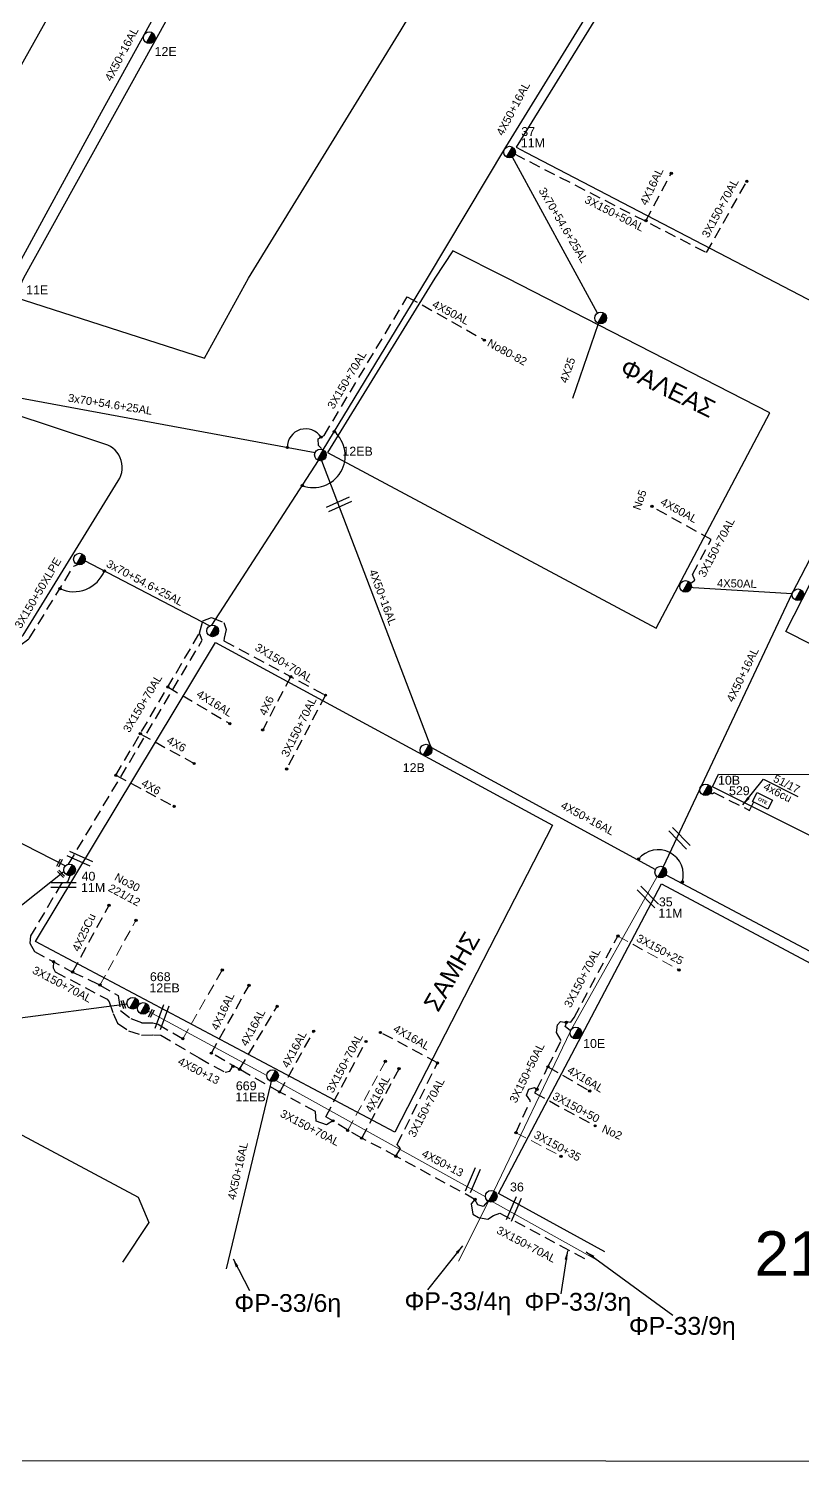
# Model space of a CAD drawing. Header units: millimetres. Extents: x 800 to 1929, y 264 to 786.
# Drawn here: x 1348.9 to 1435.9, y 263.7 to 425 of the extents above; entities that cross this region are included whole.
import ezdxf

# ---------------------------------------------------------------- set-up
doc = ezdxf.new("R2010")
doc.units = ezdxf.units.MM
doc.linetypes.add('DASHED', pattern=[19.05, 12.7, -6.35])
for name, color, linetype in [('Pillar OTE', 7, 'Continuous'), ('Γέφυρες Εναέριου Δικτύου', 7, 'Continuous'), ('Γυμνά εναέρια ΧΤ και ΦΟΠ (3Φ)   4x50+16AL', 7, 'Continuous'), ('Επιγραφές - Σχήματα', 7, 'Continuous'), ('Καλώδια ΧΤ   3x150+50AL', 7, 'DASHED'), ('Καλώδια ΧΤ   3x150+50AL XLPE', 7, 'DASHED'), ('Καλώδια ΧΤ   3x150+70AL', 7, 'DASHED'), ('Καλώδια ΧΤ   4x25CU', 7, 'DASHED'), ('Μηχανική τομή', 7, 'Continuous'), ('Στύλος ΦΜ', 7, 'Continuous'), ('Στύλος ΦΜ @ 1', 7, 'Continuous'), ('Συνδέσεις', 7, 'Continuous'), ('Συνεστραμμένα ΧΤ   3x70+54.6+25 AL', 7, 'SYN_LINE'), ('Τομή', 7, 'Continuous'), ('Υπόβαθρο ΔΕΗ', 7, 'Continuous'), ('Υπόγεια καλώδια Δικτύου ΧΤ και Παρ. ΧΤ - 3X150+70 AL', 7, 'DASHED'), ('Υπόγεια καλώδια Παροχών ΧΤ   4x16AL', 7, 'DASHED'), ('Υπόγεια καλώδια Παροχών ΧΤ   4x25', 7, 'DASHED'), ('Υπόγεια καλώδια Παροχών ΧΤ   4x50AL', 7, 'DASHED'), ('Υπόγεια καλώδια Παροχών ΧΤ   4x6', 7, 'DASHED')]:
    doc.layers.add(name, color=color, linetype=linetype)
doc.layers.add('Άγνωστα', color=7, linetype='Continuous', lineweight=5)
doc.styles.get("Standard").update_dxf_attribs({"font": 'arial.ttf'})
doc.linetypes.add('SYN_LINE', pattern='A,0.5,-0.0001,["/\\/\\/\\/",Standard,S=0.1,R=0,X=0,Y=-0.05],-0.25', length=0.7501)
doc.dimstyles.new('ISO-25', dxfattribs={"dimtxt": 2.5, "dimasz": 1, "dimexe": 1.25, "dimexo": 0.625, "dimtad": 1, "dimtxsty": 'Standard', "dimcen": 2.5, "dimadec": 0, "dimazin": 0, "dimtfac": 1, "dimtmove": 0, "dimatfit": 3, "dimfxl": 1.25, "dimarcsym": 0})

# ---------------------------------------------------------------- blocks, each defined once
blk = doc.blocks.new('*U37')
at = {"layer": 'Συνδέσεις', "linetype": 'SYN_LINE', "ltscale": 40}
blk.add_hatch(color=256, dxfattribs=at).paths.add_polyline_path([(0.5, -0.01, 1), (-0.5, -0.01, 1)])
at = {"layer": 'Συνδέσεις'}
blk.add_circle((0, -0.01), 0.5, dxfattribs=at)
blk = doc.blocks.new('ΥΠΑΡΧΩΝ ΤΣΙΜΕΝΤΕΝΙΟΣ ΣΤΥΛΟΣ')
at = {"layer": 'Στύλος ΦΜ'}
blk.add_hatch(color=256, dxfattribs=at).paths.add_polyline_path([(-1.29, -2.28, 0.574793), (2.62, 0, 0.268822), (1.3, 2.27)])
blk.add_line((-1.29, -2.28), (1.3, 2.27), dxfattribs=at)
blk.add_circle((0, 0), 2.62, dxfattribs=at)
at = {"layer": 'Στύλος ΦΜ', "flags": 4}
for tag, p in [('ΤΥΠΟΣ', (-4.91, 3.03)), ('ΑΡΙΘΜΟΣ', (-4.68, 8.05))]:
    blk.add_attdef(tag, p, '', height=4, dxfattribs=at)
blk = doc.blocks.new('ΤΟΜΗ')
at = {"layer": 'Τομή', "ltscale": 40}
for p, q in [((-5.68, 0), (5.68, 0)), ((5.68, -2.33), (-5.68, -2.33))]:
    blk.add_line(p, q, dxfattribs=at)
blk = doc.blocks.new('ΜΗΧΑΝΙΚΗ ΤΟΜΗ')
at = {"layer": 'Μηχανική τομή', "ltscale": 40}
for p, q in [((-1.89, 0.78), (1.89, 0.78)), ((1.89, 0), (-1.89, 0))]:
    blk.add_line(p, q, dxfattribs=at)
blk = doc.blocks.new('PILLAR ΟΤΕ')
at = {"layer": 'Pillar OTE', "ltscale": 40}
blk.add_lwpolyline([(-3.31, 2.02), (3.39, 2.02), (3.39, -1.99), (-3.31, -1.99)], close=True, dxfattribs=at)
at = {"layer": 'Pillar OTE', "insert": (-1.81, 0.71), "char_height": 1.3575, "width": 109.961, "attachment_point": 1}
blk.add_mtext('{\\fArial|b1|i0|c161|p34;OTE}', dxfattribs=at)

msp = doc.modelspace()

# ---------------------------------------------------------------- linework, layer by layer
at = {"layer": 'Άγνωστα', "color": 2}
for points in [[(1419.596, 329.587), (1409.972, 312.441)], [(1409.812, 312.123), (1401.229, 294.225)], [(1400.641, 293.056), (1397.242, 286.328)]]:
    msp.add_lwpolyline(points, dxfattribs=at)
at = {"layer": 'Άγνωστα', "color": 173, "linetype": 'DASHED', "ltscale": 0.1}
for points in [[(1356.908, 317.397), (1360.948, 324.641)], [(1366.236, 311.359), (1370.676, 319.094)], [(1384.805, 301.062), (1388.947, 308.674)]]:
    msp.add_lwpolyline(points, dxfattribs=at)
at = {"layer": 'Άγνωστα', "color": 2, "linetype": 'DASHED', "ltscale": 0.1}
for points in [[(1415.19, 322.904), (1422.058, 319.091)], [(1403.721, 300.782), (1408.779, 298.144)]]:
    msp.add_lwpolyline(points, dxfattribs=at)
at = {"layer": 'Άγνωστα', "color": 27}
for points in [[(1375.679, 307.219), (1362.357, 314.46)], [(1400.284, 293.591), (1376.7, 306.662)]]:
    msp.add_lwpolyline(points, dxfattribs=at)
at = {"layer": 'Άγνωστα', "color": 6}
msp.add_lwpolyline([(1413.133, 286.291), (1400.699, 293.22)], dxfattribs=at)
at = {"layer": 'Γέφυρες Εναέριου Δικτύου'}
for centre, radius, start, end in [((1380.061, 377.882), 2.067, 33.12919, 180.89768), ((1380.925, 376.932), 3.585, 249.59765, 48.95761), ((1353.968, 365.345), 3.712, 245.16055, 338.29719)]:
    msp.add_arc(centre, radius, start, end, dxfattribs=at)
at = {"layer": 'Γυμνά εναέρια ΧΤ και ΦΟΠ (3Φ)   4x50+16AL', "color": 27}
for points in [[(1345.971, 395.285), (1346.914, 396.904), (1357.09, 415.554), (1372.981, 444.414), (1388.35, 471.394)], [(1376.335, 307.203), (1371.103, 285.461)]]:
    msp.add_lwpolyline(points, dxfattribs=at)
at = {"layer": 'Γυμνά εναέρια ΧΤ και ΦΟΠ (3Φ)   4x50+16AL', "color": 85}
for points in [[(1382.042, 377.587), (1393.778, 396.904), (1402.565, 411.644), (1402.565, 411.644), (1421.427, 442.306)], [(1369.519, 357.878), (1381.505, 376.4)]]:
    msp.add_lwpolyline(points, dxfattribs=at)
at = {"layer": 'Γυμνά εναέρια ΧΤ και ΦΟΠ (3Φ)   4x50+16AL', "color": 30}
msp.add_lwpolyline([(1451.107, 392.887), (1434.751, 361.377), (1420.282, 330.692)], dxfattribs=at)
at = {"layer": 'Γυμνά εναέρια ΧΤ και ΦΟΠ (3Φ)   4x50+16AL', "color": 206}
for points in [[(1381.849, 376.379), (1394.14, 344.133), (1419.426, 330.407)], [(1420.581, 329.793), (1444.188, 317.257)]]:
    msp.add_lwpolyline(points, dxfattribs=at)
at = {"layer": 'Γυμνά εναέρια ΧΤ και ΦΟΠ (3Φ)   4x50+16AL', "color": 133, "ltscale": 0.1}
for points in [[(1334.536, 340.251), (1353.023, 330.809)], [(1329.925, 311.975), (1352.867, 330.15)], [(1330.155, 311.681), (1347.363, 313.626), (1359.956, 315.27)]]:
    msp.add_lwpolyline(points, dxfattribs=at)
at = {"layer": 'Επιγραφές - Σχήματα'}
msp.add_lwpolyline([(800.476, 264.095), (1822.688, 263.717), (1822.688, 785.504), (800.476, 785.504)], close=True, dxfattribs=at)
msp.add_arc((1419.712, 329.77), 2.841, 343.92908, 140.84274, dxfattribs=at)
at = {"layer": 'Καλώδια ΧΤ   3x150+50AL', "color": 85, "ltscale": 0.1}
msp.add_lwpolyline([(1403.549, 410.871), (1425.158, 399.78)], dxfattribs=at)
at = {"layer": 'Καλώδια ΧΤ   3x150+50AL', "color": 2, "ltscale": 0.1}
msp.add_lwpolyline([(1403.721, 300.782), (1405.348, 304.383), (1404.908, 305.026), (1405.162, 305.686), (1405.789, 305.872), (1406.077, 305.669), (1407.321, 308.201), (1408.816, 311.163), (1408.267, 312.047), (1408.389, 312.931), (1408.725, 313.297), (1409.388, 313.2)], dxfattribs=at)
at = {"layer": 'Καλώδια ΧΤ   3x150+50AL', "color": 2, "linetype": 'DASHED', "ltscale": 0.1}
msp.add_lwpolyline([(1406.077, 305.669), (1405.802, 305.27), (1412.624, 301.559)], dxfattribs=at)
at = {"layer": 'Καλώδια ΧΤ   3x150+50AL XLPE', "color": 85, "linetype": 'DASHED', "ltscale": 0.1}
msp.add_lwpolyline([(1279.421, 377.608), (1280.29, 379.399), (1285.472, 376.347), (1284.95, 374.338), (1289.176, 372.086), (1294.744, 370.445), (1301.583, 368.702), (1301.621, 367.794), (1305.533, 366.532), (1314.827, 364.131), (1315.794, 363.3), (1316.084, 362.412), (1320.341, 359.66), (1335.989, 350.616), (1342.283, 355.974), (1344.304, 355.296), (1346.728, 355.051), (1347.904, 355.565), (1348.957, 356.373), (1353.974, 364.517), (1354.757, 364.83)], dxfattribs=at)
at = {"layer": 'Καλώδια ΧΤ   3x150+70AL', "color": 85, "ltscale": 0.1}
msp.add_lwpolyline([(1425.158, 399.78), (1429.689, 407.784)], dxfattribs=at)
at = {"layer": 'Καλώδια ΧΤ   4x25CU', "color": 173, "linetype": 'DASHED', "ltscale": 0.1}
msp.add_lwpolyline([(1353.842, 318.86), (1357.942, 326.375)], dxfattribs=at)
at = {"layer": 'Συνεστραμμένα ΧΤ   3x70+54.6+25 AL', "color": 85, "ltscale": 10}
for points in [[(1412.876, 392.955), (1412.876, 392.955), (1403.31, 410.489)], [(1355.109, 365.172), (1369.285, 357.806)]]:
    msp.add_lwpolyline(points, dxfattribs=at)
at = {"layer": 'Συνεστραμμένα ΧΤ   3x70+54.6+25 AL', "color": 6, "ltscale": 10}
msp.add_lwpolyline([(1340.951, 384.718), (1381.113, 377.272)], dxfattribs=at)
at = {"layer": 'Υπόβαθρο ΔΕΗ'}
for points in [[(1336.082, 398.652), (1347.235, 419.352), (1373.238, 465.874), (1349.243, 477.918), (1315.237, 405.649)], [(1394.603, 396.904), (1382.503, 377.302), (1419.483, 357.542), (1432.264, 381.747), (1402.741, 396.904), (1396.615, 399.956)]]:
    msp.add_lwpolyline(points, close=True, dxfattribs=at)
for points in [[(1397.855, 453.822), (1383.706, 460.826), (1348.322, 396.904), (1347.339, 394.761), (1368.664, 387.908), (1373.622, 396.904), (1390.784, 424.829), (1405.92, 449.83), (1398.837, 453.336)], [(1452.212, 420.247), (1454.507, 424.632), (1422.072, 441.325), (1403.734, 411.635), (1404.875, 411.04)], [(1404.875, 411.04), (1438.275, 393.622), (1451.805, 419.469)], [(1478.07, 384.836), (1462.115, 354.212), (1439.768, 354.26), (1434.068, 357.163), (1454.35, 396.904), (1465.834, 418.681), (1489.477, 406.58), (1484.357, 396.904), (1478.51, 385.681)], [(1349.652, 322.284), (1369.904, 355.905), (1407.821, 335.393), (1390.075, 300.85), (1349.652, 322.284)], [(1449.43, 327.906), (1425.825, 339.679), (1426.504, 341.12), (1456.104, 341.027), (1449.43, 327.906)], [(1431.55, 340.543), (1435.446, 338.6)], [(1413.719, 287.406), (1401.768, 293.943), (1420.074, 328.794), (1476.74, 298.547), (1471.65, 288.421)], [(1296.589, 285.587), (1329.509, 310.464), (1361.203, 293.543), (1362.416, 290.695), (1359.444, 286.211)]]:
    msp.add_lwpolyline(points, dxfattribs=at)
msp.add_lwpolyline([(1357.137, 378.321), (1320.94, 390.294), (1315.779, 372.593), (1342.912, 356.482), (1343.675, 356.05), (1344.087, 355.822), (1345.047, 355.639), (1345.87, 355.639), (1346.967, 355.868), (1347.836, 356.279), (1348.287, 356.75), (1358.967, 374.094, 0.5433232)], format="xyb", close=True, dxfattribs=at)
at = {"layer": 'Υπόγεια καλώδια Δικτύου ΧΤ και Παρ. ΧΤ - 3X150+70 AL', "color": 6, "ltscale": 0.1}
msp.add_lwpolyline([(1381.839, 377.749), (1381.486, 378.072), (1381.457, 378.834), (1382.127, 379.189), (1391.496, 394.813)], dxfattribs=at)
at = {"layer": 'Υπόγεια καλώδια Δικτύου ΧΤ και Παρ. ΧΤ - 3X150+70 AL', "color": 30, "ltscale": 0.1}
msp.add_lwpolyline([(1423.399, 362.588), (1423.845, 362.945), (1423.577, 363.569), (1425.691, 367.501)], dxfattribs=at)
at = {"layer": 'Υπόγεια καλώδια Δικτύου ΧΤ και Παρ. ΧΤ - 3X150+70 AL', "color": 85, "ltscale": 0.1}
for points in [[(1353.383, 330.996), (1368.428, 356.176), (1368.127, 356.987), (1368.488, 358.367), (1369.479, 358.727), (1370.861, 358.157), (1371.101, 357.377), (1370.891, 356.417), (1370.891, 356.417), (1370.863, 356.094), (1382.285, 349.999), (1377.91, 341.692)], [(1358.702, 340.996), (1368.127, 356.987)]]:
    msp.add_lwpolyline(points, dxfattribs=at)
at = {"layer": 'Υπόγεια καλώδια Δικτύου ΧΤ και Παρ. ΧΤ - 3X150+70 AL', "color": 173, "ltscale": 0.1}
for points in [[(1353.509, 329.66), (1353.252, 328.975), (1352.594, 328.832), (1349.104, 322.917), (1349.019, 322.088), (1349.535, 321.169), (1353.842, 318.86), (1356.908, 317.397), (1358.967, 316.209), (1359.223, 314.519), (1360.404, 313.633), (1361.604, 313.158), (1362.872, 313.135), (1363.461, 312.977), (1366.236, 311.359)], [(1351.688, 320.015), (1351.637, 319.329), (1351.864, 318.89), (1357.736, 315.792), (1357.935, 315.515), (1358.402, 314.186), (1358.888, 313.122), (1360.129, 312.242), (1361.604, 311.773), (1362.934, 311.791), (1363.761, 311.773), (1368.065, 309.195), (1370.988, 307.609), (1371.534, 307.723), (1371.881, 308.259)], [(1383.122, 302.126), (1382.387, 301.686), (1381.24, 302.068), (1381.152, 303.155), (1377.149, 305.365), (1372.621, 307.92), (1369.449, 309.737)], [(1400.567, 293.099), (1400.019, 292.496), (1399.431, 292.673), (1399.107, 293.289), (1390.22, 298.145), (1386.364, 300.18), (1384.805, 301.062), (1383.122, 302.126), (1382.31, 302.564), (1386.844, 311.046)], [(1399.107, 293.289), (1398.682, 292.779), (1398.849, 291.612), (1399.496, 291.258), (1400.559, 291.049), (1401.185, 291.466), (1401.915, 291.737), (1411.854, 286.404)]]:
    msp.add_lwpolyline(points, dxfattribs=at)
at = {"layer": 'Υπόγεια καλώδια Δικτύου ΧΤ και Παρ. ΧΤ - 3X150+70 AL', "color": 2, "ltscale": 0.1}
msp.add_lwpolyline([(1409.853, 312.257), (1409.253, 312.746), (1409.389, 313.109), (1409.389, 313.297), (1409.888, 313.215), (1410.252, 313.759), (1415.19, 322.904)], dxfattribs=at)
at = {"layer": 'Υπόγεια καλώδια Δικτύου ΧΤ και Παρ. ΧΤ - 3X150+70 AL', "color": 177, "ltscale": 0.1}
msp.add_lwpolyline([(1390.22, 298.145), (1390.713, 299.028), (1390.371, 299.475), (1394.894, 308.64)], dxfattribs=at)
at = {"layer": 'Υπόγεια καλώδια Παροχών ΧΤ   4x16AL', "color": 85, "ltscale": 0.1}
for points in [[(1418.342, 403.355), (1421.189, 408.682)], [(1364.553, 350.922), (1371.526, 346.798)]]:
    msp.add_lwpolyline(points, dxfattribs=at)
at = {"layer": 'Υπόγεια καλώδια Παροχών ΧΤ   4x16AL', "color": 173, "ltscale": 0.1}
for points in [[(1369.449, 309.737), (1373.695, 317.358)], [(1386.364, 300.18), (1390.565, 307.99)]]:
    msp.add_lwpolyline(points, dxfattribs=at)
at = {"layer": 'Υπόγεια καλώδια Παροχών ΧΤ   4x16AL', "color": 177, "ltscale": 0.1}
for points in [[(1372.621, 307.92), (1376.855, 315)], [(1377.149, 305.365), (1380.971, 312.209)], [(1394.894, 308.64), (1388.472, 312.064)]]:
    msp.add_lwpolyline(points, dxfattribs=at)
at = {"layer": 'Υπόγεια καλώδια Παροχών ΧΤ   4x16AL', "color": 2, "ltscale": 0.1}
msp.add_lwpolyline([(1407.321, 308.201), (1412.018, 305.492)], dxfattribs=at)
at = {"layer": 'Υπόγεια καλώδια Παροχών ΧΤ   4x25', "color": 85, "linetype": 'SYN_LINE', "ltscale": 10}
msp.add_lwpolyline([(1412.975, 391.77), (1410.064, 383.353)], dxfattribs=at)
at = {"layer": 'Υπόγεια καλώδια Παροχών ΧΤ   4x50AL', "color": 6, "ltscale": 0.1}
msp.add_lwpolyline([(1391.496, 394.813), (1400.206, 389.913)], dxfattribs=at)
at = {"layer": 'Υπόγεια καλώδια Παροχών ΧΤ   4x50AL', "color": 30, "ltscale": 0.1}
msp.add_lwpolyline([(1425.691, 367.501), (1418.965, 371.218)], dxfattribs=at)
at = {"layer": 'Υπόγεια καλώδια Παροχών ΧΤ   4x50AL', "color": 30, "linetype": 'Continuous', "ltscale": 0.1}
msp.add_lwpolyline([(1434.751, 361.377), (1423.043, 362.104)], dxfattribs=at)
at = {"layer": 'Υπόγεια καλώδια Παροχών ΧΤ   4x6', "color": 85, "ltscale": 0.1}
for points in [[(1378.381, 352.082), (1375.232, 346.095)], [(1361.453, 345.663), (1367.519, 342.314)], [(1358.702, 340.996), (1365.264, 337.487)]]:
    msp.add_lwpolyline(points, dxfattribs=at)
at = {"layer": 'Υπόγεια καλώδια Παροχών ΧΤ   4x6', "color": 30, "linetype": 'DASHED', "ltscale": 0.1}
msp.add_lwpolyline([(1425.632, 339.03, 0.6317606), (1425.973, 339.046), (1429.993, 337.041), (1430.467, 337.993)], format="xyb", dxfattribs=at)

# ---------------------------------------------------------------- block references
at = {"layer": 'Pillar OTE', "xscale": 0.2858622483806812, "yscale": 0.2858622483806812, "zscale": 0.2858622483806812, "rotation": 333}
msp.add_blockref('PILLAR ΟΤΕ', (1431.441, 338.119), dxfattribs=at)
at = {"layer": 'Μηχανική τομή'}
for p, xscale, yscale, zscale, rotation in [((1352.458, 331.097), 0.250000000000052, 0.250000000000052, 0.250000000000052, 64.83429323518442), ((1352.47, 329.835), 0.2499999999999897, 0.2499999999999897, 0.2499999999999897, 314.6890026935416), ((1359.461, 315.177), 0.2500000000000765, 0.2500000000000765, 0.2500000000000765, 288.8759466951657), ((1362.774, 314.156), 0.24999999999981, 0.24999999999981, 0.24999999999981, 61.07422010756896)]:
    msp.add_blockref('ΜΗΧΑΝΙΚΗ ΤΟΜΗ', p, dxfattribs=dict(at, xscale=xscale, yscale=yscale, zscale=zscale, rotation=rotation))
at = {"layer": 'Στύλος ΦΜ @ 1', "ltscale": 40}
ref = msp.add_blockref('ΥΠΑΡΧΩΝ ΤΣΙΜΕΝΤΕΝΙΟΣ ΣΤΥΛΟΣ', (1362.464, 423.942), dxfattribs=dict(at, xscale=0.25, yscale=0.25, zscale=0.25))
ref.add_attrib('ΤΥΠΟΣ', '12E', (1363.062, 421.896), dxfattribs={"layer": 'Στύλος ΦΜ', "height": 1, "flags": 4})
ref = msp.add_blockref('ΥΠΑΡΧΩΝ ΤΣΙΜΕΝΤΕΝΙΟΣ ΣΤΥΛΟΣ', (1402.994, 411.072), dxfattribs=dict(at, xscale=0.25, yscale=0.25, zscale=0.25))
ref.add_attrib('ΤΥΠΟΣ', '11M', (1404.256, 411.625), dxfattribs={"layer": 'Στύλος ΦΜ', "height": 1, "flags": 4})
ref.add_attrib('ΑΡΙΘΜΟΣ', '37', (1404.316, 412.882), dxfattribs={"layer": 'Στύλος ΦΜ', "height": 1, "flags": 4})
ref = msp.add_blockref('ΥΠΑΡΧΩΝ ΤΣΙΜΕΝΤΕΝΙΟΣ ΣΤΥΛΟΣ', (1346.279, 394.708), dxfattribs=dict(at, xscale=0.25, yscale=0.25, zscale=0.25))
ref.add_attrib('ΤΥΠΟΣ', '11E', (1348.614, 395.074), dxfattribs={"layer": 'Στύλος ΦΜ', "height": 1, "flags": 4})
at = {"layer": 'Στύλος ΦΜ @ 1', "ltscale": 40, "xscale": 0.25, "yscale": 0.25, "zscale": 0.25}
for p in [(1413.244, 392.414), (1354.607, 365.296), (1422.801, 362.231), (1369.593, 357.228), (1360.606, 315.35)]:
    msp.add_blockref('ΥΠΑΡΧΩΝ ΤΣΙΜΕΝΤΕΝΙΟΣ ΣΤΥΛΟΣ', p, dxfattribs=at)
at = {"layer": 'Στύλος ΦΜ @ 1', "ltscale": 40}
ref = msp.add_blockref('ΥΠΑΡΧΩΝ ΤΣΙΜΕΝΤΕΝΙΟΣ ΣΤΥΛΟΣ', (1381.716, 377.019), dxfattribs=dict(at, xscale=0.25, yscale=0.25, zscale=0.25))
ref.add_attrib('ΤΥΠΟΣ', '12EB', (1384.192, 376.93), dxfattribs={"layer": 'Στύλος ΦΜ', "height": 1, "flags": 4})
ref = msp.add_blockref('ΥΠΑΡΧΩΝ ΤΣΙΜΕΝΤΕΝΙΟΣ ΣΤΥΛΟΣ', (1435.443, 361.284), dxfattribs=dict(at, xscale=0.25, yscale=0.25, zscale=0.25))
ref.add_attrib('ΤΥΠΟΣ', '10E', (1436.658, 358.574), dxfattribs={"layer": 'Στύλος ΦΜ', "height": 1, "flags": 4})
ref.add_attrib('ΑΡΙΘΜΟΣ', '34', (1436.717, 359.831), dxfattribs={"layer": 'Στύλος ΦΜ', "height": 1, "flags": 4})
ref = msp.add_blockref('ΥΠΑΡΧΩΝ ΤΣΙΜΕΝΤΕΝΙΟΣ ΣΤΥΛΟΣ', (1393.599, 343.82), dxfattribs=dict(at, xscale=0.25, yscale=0.25, zscale=0.25))
ref.add_attrib('ΤΥΠΟΣ', '12B', (1390.976, 341.343), dxfattribs={"layer": 'Στύλος ΦΜ', "height": 1, "flags": 4})
ref = msp.add_blockref('ΥΠΑΡΧΩΝ ΤΣΙΜΕΝΤΕΝΙΟΣ ΣΤΥΛΟΣ', (1425.061, 339.35), dxfattribs=dict(at, xscale=0.25, yscale=0.25, zscale=0.25))
ref.add_attrib('ΤΥΠΟΣ', '10Β', (1426.448, 339.926), dxfattribs={"layer": 'Στύλος ΦΜ', "height": 1, "flags": 4})
ref.add_attrib('ΑΡΙΘΜΟΣ', '529', (1427.684, 338.752), dxfattribs={"layer": 'Στύλος ΦΜ', "height": 1, "flags": 4})
ref = msp.add_blockref('ΥΠΑΡΧΩΝ ΤΣΙΜΕΝΤΕΝΙΟΣ ΣΤΥΛΟΣ', (1353.49, 330.351), dxfattribs=dict(at, xscale=0.25, yscale=0.25, zscale=0.25))
ref.add_attrib('ΤΥΠΟΣ', '11M', (1354.787, 327.874), dxfattribs={"layer": 'Στύλος ΦΜ', "height": 1, "flags": 4})
ref.add_attrib('ΑΡΙΘΜΟΣ', '40', (1354.846, 329.131), dxfattribs={"layer": 'Στύλος ΦΜ', "height": 1, "flags": 4})
ref = msp.add_blockref('ΥΠΑΡΧΩΝ ΤΣΙΜΕΝΤΕΝΙΟΣ ΣΤΥΛΟΣ', (1420.003, 330.1), dxfattribs=dict(at, xscale=0.25, yscale=0.25, zscale=0.25))
ref.add_attrib('ΤΥΠΟΣ', '11M', (1419.737, 324.988), dxfattribs={"layer": 'Στύλος ΦΜ', "height": 1, "flags": 4})
ref.add_attrib('ΑΡΙΘΜΟΣ', '35', (1419.797, 326.245), dxfattribs={"layer": 'Στύλος ΦΜ', "height": 1, "flags": 4})
ref = msp.add_blockref('ΥΠΑΡΧΩΝ ΤΣΙΜΕΝΤΕΝΙΟΣ ΣΤΥΛΟΣ', (1361.782, 314.772), dxfattribs=dict(at, xscale=0.25, yscale=0.25, zscale=0.25))
ref.add_attrib('ΤΥΠΟΣ', '12EB', (1362.476, 316.576), dxfattribs={"layer": 'Στύλος ΦΜ', "height": 1, "flags": 4})
ref.add_attrib('ΑΡΙΘΜΟΣ', '668', (1362.535, 317.833), dxfattribs={"layer": 'Στύλος ΦΜ', "height": 1, "flags": 4})
ref = msp.add_blockref('ΥΠΑΡΧΩΝ ΤΣΙΜΕΝΤΕΝΙΟΣ ΣΤΥΛΟΣ', (1410.455, 311.999), dxfattribs=dict(at, xscale=0.25, yscale=0.25, zscale=0.25))
ref.add_attrib('ΤΥΠΟΣ', '10E', (1411.269, 310.323), dxfattribs={"layer": 'Στύλος ΦΜ', "height": 1, "flags": 4})
ref = msp.add_blockref('ΥΠΑΡΧΩΝ ΤΣΙΜΕΝΤΕΝΙΟΣ ΣΤΥΛΟΣ', (1376.333, 307.204), dxfattribs=dict(at, xscale=0.25, yscale=0.25, zscale=0.25))
ref.add_attrib('ΤΥΠΟΣ', '11EB', (1372.143, 304.307), dxfattribs={"layer": 'Στύλος ΦΜ', "height": 1, "flags": 4})
ref.add_attrib('ΑΡΙΘΜΟΣ', '669', (1372.202, 305.563), dxfattribs={"layer": 'Στύλος ΦΜ', "height": 1, "flags": 4})
ref = msp.add_blockref('ΥΠΑΡΧΩΝ ΤΣΙΜΕΝΤΕΝΙΟΣ ΣΤΥΛΟΣ', (1400.936, 293.64), dxfattribs=dict(at, xscale=0.25, yscale=0.25, zscale=0.25))
ref.add_attrib('ΤΥΠΟΣ', '36', (1403.052, 294.184), dxfattribs={"layer": 'Στύλος ΦΜ', "height": 1, "flags": 4})
at = {"layer": 'Συνδέσεις', "xscale": 0.25, "yscale": 0.25, "zscale": 0.25}
for p in [(1421.192, 408.693), (1429.692, 407.796), (1418.346, 403.367), (1400.15, 389.93), (1381.793, 379.015), (1383.285, 379.634), (1377.996, 377.853), (1379.676, 373.575), (1419.014, 371.228), (1357.418, 363.975), (1352.41, 361.979), (1378.381, 352.082), (1364.553, 350.922), (1382.285, 349.999), (1371.526, 346.798), (1361.453, 345.663), (1375.232, 346.095), (1367.519, 342.314), (1358.702, 340.996), (1377.91, 341.692), (1365.264, 337.487), (1417.51, 331.567), (1422.442, 328.987), (1357.942, 326.375), (1360.973, 324.685), (1415.19, 322.904), (1351.688, 320.015), (1353.842, 318.86), (1370.676, 319.094), (1422.058, 319.091), (1356.908, 317.397), (1373.695, 317.358), (1376.855, 315), (1409.389, 313.203), (1366.236, 311.359), (1380.971, 312.209), (1388.472, 312.064), (1369.449, 309.737), (1386.844, 311.046), (1371.881, 308.259), (1372.621, 307.92), (1389.029, 308.826), (1390.565, 307.99), (1394.895, 308.643), (1407.321, 308.201), (1377.118, 305.382), (1406.077, 305.669), (1412.018, 305.492), (1383.122, 302.126), (1412.624, 301.559), (1384.791, 301.036), (1386.364, 300.18), (1403.721, 300.782), (1390.22, 298.145), (1408.779, 298.144), (1399.107, 293.289)]:
    msp.add_blockref('*U37', p, dxfattribs=at)
at = {"layer": 'Τομή'}
for p, xscale, yscale, zscale, rotation in [((1383.689, 371.72), 0.2499999999999898, 0.2499999999999898, 0.2499999999999898, 24.65105693654298), ((1421.898, 333.704), 0.2499999999998012, 0.2499999999998012, 0.2499999999998012, 134.2003315052198), ((1354.768, 331.882), 0.250000000000003, 0.250000000000003, 0.250000000000003, 335.8638669096901), ((1418.357, 327.085), 0.2499999999998012, 0.2499999999998012, 0.2499999999998012, 134.2003315052198), ((1363.626, 313.887), 0.2500000000000557, 0.2500000000000557, 0.2500000000000557, 70.16240027225466), ((1398.599, 295.572), 0.2499999999999012, 0.2499999999999012, 0.2499999999999012, 66.61686360687716), ((1403.21, 292.328), 0.2499999999999012, 0.2499999999999012, 0.2499999999999012, 66.61686360687716)]:
    msp.add_blockref('ΤΟΜΗ', p, dxfattribs=dict(at, xscale=xscale, yscale=yscale, zscale=zscale, rotation=rotation))
at = {"layer": 'Τομή', "xscale": 0.25, "yscale": 0.25, "zscale": 0.25}
msp.add_blockref('ΤΟΜΗ', (1352.821, 328.936), dxfattribs=at)

# ---------------------------------------------------------------- texts
at = {"layer": 'Άγνωστα', "color": 7, "char_height": 0.9, "attachment_point": 1, "rotation": 333}
for s, insert in [('51/17', (1432.978, 341.136)), ('4x6cu', (1431.878, 340.229))]:
    msp.add_mtext_dynamic_manual_height_columns(s, width=1.8, gutter_width=12.5, heights=[0.118], dxfattribs=dict(at, insert=insert))
at = {"layer": 'Άγνωστα', "color": 7, "char_height": 0.9, "width": 84.18588, "attachment_point": 1}
for s, insert, rotation in [('3X150+25', (1417.606, 323.169), 331.52435), ('4X50+13', (1366.003, 309.337), 332.21685), ('3X150+35', (1406.067, 301.072), 331.52435), ('4X50+13', (1393.44, 298.948), 332.21685)]:
    msp.add_mtext(s, dxfattribs=dict(at, insert=insert, rotation=rotation))
at = {"layer": 'Γυμνά εναέρια ΧΤ και ΦΟΠ (3Φ)   4x50+16AL', "color": 7, "char_height": 0.9, "width": 84.18588, "attachment_point": 1}
for insert, rotation in [((1357.399, 419.386), 62.09901), ((1401.45, 413.247), 62.09901), ((1388.009, 364.246), 290.54974), ((1427.35, 349.523), 63.91996), ((1409.096, 338.111), 331.76425), ((1371.253, 293.359), 77.36663)]:
    msp.add_mtext('4X50+16AL', dxfattribs=dict(at, insert=insert, rotation=rotation))
at = {"layer": 'Επιγραφές - Σχήματα', "color": 7, "char_height": 0.9, "width": 84.18588, "attachment_point": 1}
for s, insert, rotation in [('No80-82', (1400.834, 390.12), 331.42978), ('No5', (1416.83, 371.028), 70.50171), ('No30', (1358.876, 330.042), 332), ('221/12', (1358.18, 328.815), 332), ('No2', (1413.661, 301.72), 336.26127)]:
    msp.add_mtext(s, dxfattribs=dict(at, insert=insert, rotation=rotation))
at = {"layer": 'Επιγραφές - Σχήματα', "char_height": 2, "width": 19.81161, "attachment_point": 1}
for s, insert, rotation in [('ΦΑΛΕΑΣ', (1416.123, 387.939), 334.00577), ('ΣΑΜΗΣ', (1393.229, 315.237), 60.24498)]:
    msp.add_mtext(s, dxfattribs=dict(at, insert=insert, rotation=rotation))
at = {"layer": 'Επιγραφές - Σχήματα', "attachment_point": 1}
for s, insert, char_height, width in [('21N', (1430.558, 289.705), 5, 21.57091), ('ΦΡ-33/6η', (1372.035, 282.635), 2, 8.55915), ('ΦΡ-33/4η', (1391.18, 282.842), 2, 8.55915), ('ΦΡ-33/3η', (1404.672, 282.773), 2, 8.55915), ('ΦΡ-33/9η', (1416.426, 280.065), 2, 8.55915)]:
    msp.add_mtext(s, dxfattribs=dict(at, insert=insert, char_height=char_height, width=width))
at = {"layer": 'Καλώδια ΧΤ   3x150+50AL', "color": 7, "char_height": 0.9, "width": 84.18588, "attachment_point": 1}
for s, insert, rotation in [('3X150+50AL', (1411.761, 406.236), 332.85132), ('3X150+50AL', (1402.939, 304.442), 63.82395), ('3X150+50', (1408.173, 305.419), 331.52435)]:
    msp.add_mtext(s, dxfattribs=dict(at, insert=insert, rotation=rotation))
at = {"layer": 'Καλώδια ΧΤ   3x150+50AL XLPE', "color": 7, "insert": (1347.251, 357.867), "char_height": 0.9, "width": 84.18588, "attachment_point": 1, "rotation": 59.2305}
msp.add_mtext('3X150+50XLPE', dxfattribs=at)
at = {"layer": 'Καλώδια ΧΤ   3x150+70AL', "color": 7, "insert": (1424.568, 401.771), "char_height": 0.9, "width": 84.18588, "attachment_point": 1, "rotation": 61.84512}
msp.add_mtext('3X150+70AL', dxfattribs=at)
at = {"layer": 'Συνεστραμμένα ΧΤ   3x70+54.6+25 AL', "color": 7, "char_height": 0.9, "width": 84.18588, "attachment_point": 1}
for insert, rotation in [((1407.002, 407.219), 300.62827), ((1353.412, 383.912), 350.95821), ((1357.961, 365.284), 332.00452)]:
    msp.add_mtext('3x70+54.6+25AL', dxfattribs=dict(at, insert=insert, rotation=rotation))
at = {"layer": 'Υπόγεια καλώδια Δικτύου ΧΤ και Παρ. ΧΤ - 3X150+70 AL', "color": 7, "char_height": 0.9, "width": 84.18588, "attachment_point": 1}
for insert, rotation in [((1382.431, 382.559), 59.18263), ((1424.17, 363.586), 62.18171), ((1374.729, 355.893), 329.05716), ((1359.449, 346.167), 59.18263), ((1377.262, 343.355), 63.5536), ((1409.074, 315.184), 62.18171), ((1349.637, 319.576), 332.27922), ((1382.334, 305.593), 62.18171), ((1391.529, 300.596), 62.18171), ((1377.516, 303.449), 332.27922), ((1401.87, 290.324), 332.27922)]:
    msp.add_mtext('3X150+70AL', dxfattribs=dict(at, insert=insert, rotation=rotation))
at = {"layer": 'Υπόγεια καλώδια Παροχών ΧΤ   4x16AL', "color": 7, "char_height": 0.9, "width": 84.18588, "attachment_point": 1}
for s, insert, rotation in [('4X16AL', (1417.615, 405.383), 64.65234), ('4X16AL', (1368.164, 350.653), 327.91326), ('4X25Cu', (1353.732, 321.452), 64.85587), ('4X16AL', (1369.366, 312.603), 64.85587), ('4X16AL', (1372.659, 310.859), 61.81279), ('4X16AL', (1377.306, 308.411), 61.81279), ('4X16AL', (1390.266, 313.004), 330.60134), ('4X16AL', (1409.864, 308.338), 328.96271), ('4X16AL', (1386.698, 303.392), 61.81279)]:
    msp.add_mtext(s, dxfattribs=dict(at, insert=insert, rotation=rotation))
at = {"layer": 'Υπόγεια καλώδια Παροχών ΧΤ   4x25', "color": 7, "insert": (1408.608, 385.311), "char_height": 0.9, "width": 84.18588, "attachment_point": 1, "rotation": 70.88977}
msp.add_mtext('4X25', dxfattribs=at)
at = {"layer": 'Υπόγεια καλώδια Παροχών ΧΤ   4x50AL', "color": 7, "char_height": 0.9, "width": 84.18588, "attachment_point": 1}
for insert, rotation in [((1394.619, 394.473), 332.51276), ((1420.319, 372.252), 331.35964), ((1426.344, 363.058), 358.76148)]:
    msp.add_mtext('4X50AL', dxfattribs=dict(at, insert=insert, rotation=rotation))
at = {"layer": 'Υπόγεια καλώδια Παροχών ΧΤ   4x6', "color": 7, "char_height": 0.9, "width": 84.18588, "attachment_point": 1}
for insert, rotation in [((1374.764, 347.996), 64.67932), ((1364.772, 345.446), 330.33919), ((1361.92, 340.624), 330.33919)]:
    msp.add_mtext('4X6', dxfattribs=dict(at, insert=insert, rotation=rotation))

# ---------------------------------------------------------------- leaders
at = {"layer": 'Επιγραφές - Σχήματα', "ltscale": 40}
for points in [[(1429.254, 337.662), (1431.55, 340.543)], [(1397.704, 288.051), (1393.784, 283.113)], [(1409.503, 287.501), (1408.748, 282.661)], [(1411.632, 287.397), (1421.367, 280.258)], [(1371.888, 286.618), (1373.721, 283.047)]]:
    msp.add_leader(points, dimstyle='ISO-25', override={"dimasz": 1, "dimtad": 0}, dxfattribs=at)

doc.saveas('drawing.dxf')
